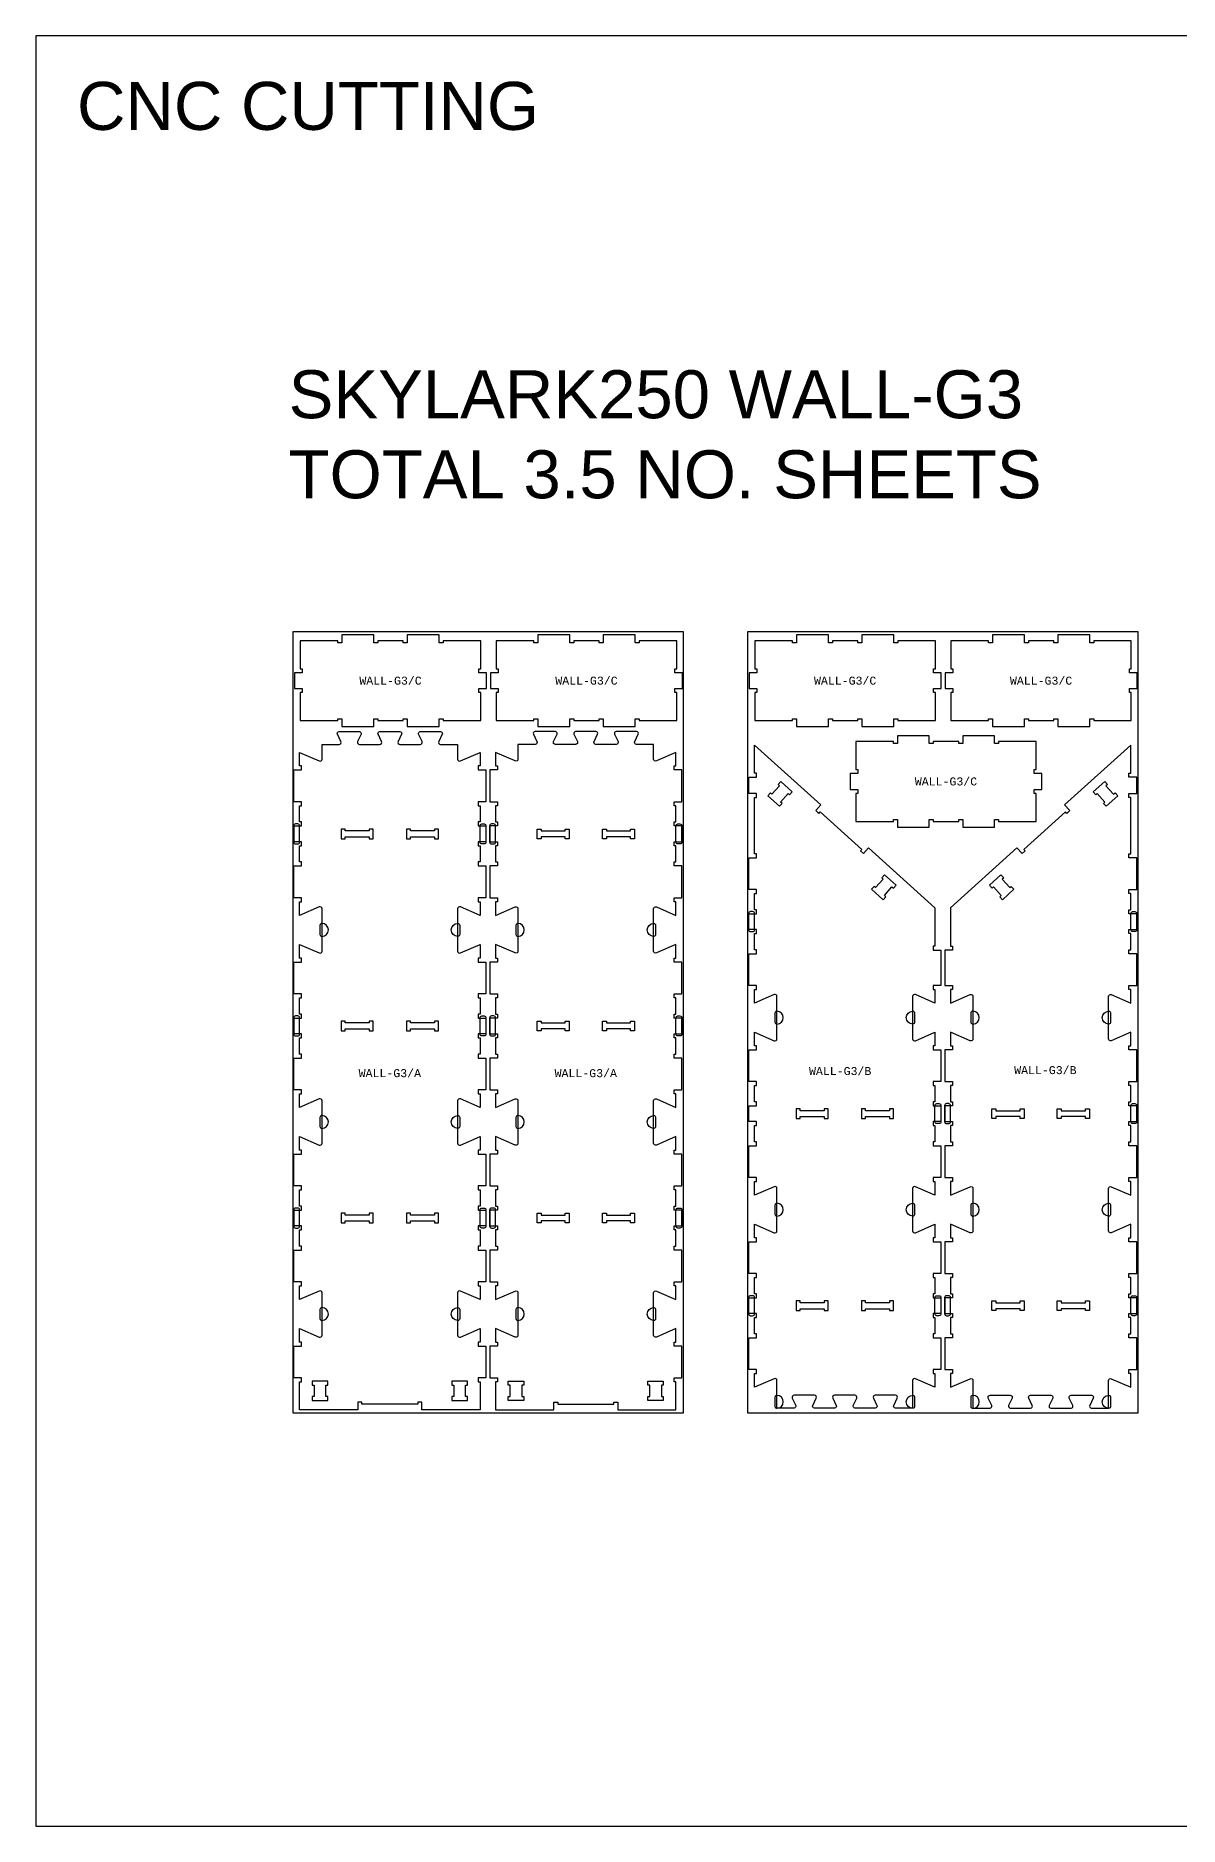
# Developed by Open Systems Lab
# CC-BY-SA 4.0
# Model space of a CAD drawing. Extents: x 0 to 12772, y 0 to 23683.
# Drawn here: x 0 to 3571, y 0 to 5593 of the extents above; entities that cross this region are included whole.
import ezdxf

# ---------------------------------------------------------------- set-up
doc = ezdxf.new("R2010")
doc.units = 0
for name, color, linetype in [('0_SHEET_SPRUCEPLY_2440X122', 1, 'CONTINUOUS'), ('1_ANYTOOL_1MMDEEP_LABELS_S', 2, 'CONTINUOUS'), ('3_ANYTOOL_CUTTHROUGH_INSID', 4, 'CONTINUOUS'), ('4_ANYTOOL_CUTTHROUGH_OUTSI', 5, 'CONTINUOUS'), ('5_ANYTOOL_HALF_MILL_9MM_IN', 3, 'CONTINUOUS'), ('DONOTCUT', 7, 'CONTINUOUS')]:
    doc.layers.add(name, color=color, linetype=linetype)
doc.styles.add('ARIAL_REGULAR', font='')
doc.styles.add('MONOTXT_REGULAR', font='')
doc.styles.get('ARIAL_REGULAR').set_extended_font_data('Arial')
doc.styles.get('MONOTXT_REGULAR').set_extended_font_data('Monotxt')

msp = doc.modelspace()

# ---------------------------------------------------------------- linework, layer by layer
at = {"layer": '0_SHEET_SPRUCEPLY_2440X122'}
for points in [[(803, 1290.9), (2023, 1290.9), (2023, 3730.9), (803, 3730.9)], [(2223, 1290.9), (3443, 1290.9), (3443, 3730.9), (2223, 3730.9)]]:
    msp.add_lwpolyline(points, close=True, dxfattribs=at)
at = {"layer": '3_ANYTOOL_CUTTHROUGH_INSID'}
for points in [[(2350.1, 3225.9), (2354.5, 3221.9), (2362.9, 3231.2), (2326.9, 3263.6), (2318.5, 3254.3), (2323, 3250.3), (2299.2, 3223.9), (2294.7, 3227.9), (2286.4, 3218.7), (2322.4, 3186.2), (2330.8, 3195.5), (2326.3, 3199.5)], [(3315.5, 3225.9), (3311, 3221.9), (3302.7, 3231.2), (3338.7, 3263.6), (3347.1, 3254.3), (3342.6, 3250.3), (3366.4, 3223.9), (3370.8, 3227.9), (3379.2, 3218.7), (3343.2, 3186.2), (3334.8, 3195.5), (3339.3, 3199.5)], [(1041.5, 3084.8), (1054, 3084.8), (1054, 3115.3), (1041.5, 3115.3), (1041.5, 3109.3), (966, 3109.3), (966, 3115.3), (953.5, 3115.3), (953.5, 3084.8), (966, 3084.8), (966, 3090.8), (1041.5, 3090.8)], [(1245.5, 3084.8), (1258, 3084.8), (1258, 3115.3), (1245.5, 3115.3), (1245.5, 3109.3), (1170, 3109.3), (1170, 3115.3), (1157.5, 3115.3), (1157.5, 3084.8), (1170, 3084.8), (1170, 3090.8), (1245.5, 3090.8)], [(1578, 3084.8), (1565.5, 3084.8), (1565.5, 3115.3), (1578, 3115.3), (1578, 3109.3), (1653.5, 3109.3), (1653.5, 3115.3), (1666, 3115.3), (1666, 3084.8), (1653.5, 3084.8), (1653.5, 3090.8), (1578, 3090.8)], [(1782, 3084.8), (1769.5, 3084.8), (1769.5, 3115.3), (1782, 3115.3), (1782, 3109.3), (1857.5, 3109.3), (1857.5, 3115.3), (1870, 3115.3), (1870, 3084.8), (1857.5, 3084.8), (1857.5, 3090.8), (1782, 3090.8)], [(2647, 2958.6), (2623.2, 2932.2), (2618.8, 2936.2), (2610.4, 2926.9), (2646.4, 2894.5), (2654.8, 2903.8), (2650.3, 2907.8), (2674.1, 2934.2), (2678.5, 2930.1), (2686.9, 2939.4), (2650.9, 2971.9), (2642.5, 2962.6)], [(3018.6, 2958.6), (3042.4, 2932.2), (3046.8, 2936.2), (3055.2, 2926.9), (3019.1, 2894.5), (3010.8, 2903.8), (3015.2, 2907.8), (2991.5, 2934.2), (2987, 2930.1), (2978.7, 2939.4), (3014.7, 2971.9), (3023.1, 2962.6)], [(953.5, 2515), (953.5, 2484.8), (966, 2484.8), (966, 2490.8), (1041.5, 2490.8), (1041.5, 2484.8), (1054, 2484.8), (1054, 2515.3), (1041.5, 2515.3), (1041.5, 2509.3), (966, 2509.3), (966, 2515.3), (953.5, 2515.3)], [(1258, 2485), (1258, 2515.3), (1245.5, 2515.3), (1245.5, 2509.3), (1170, 2509.3), (1170, 2515.3), (1157.5, 2515.3), (1157.5, 2484.8), (1170, 2484.8), (1170, 2490.8), (1245.5, 2490.8), (1245.5, 2484.8), (1258, 2484.8)], [(1565.5, 2485), (1565.5, 2515.3), (1578, 2515.3), (1578, 2509.3), (1653.5, 2509.3), (1653.5, 2515.3), (1666, 2515.3), (1666, 2484.8), (1653.5, 2484.8), (1653.5, 2490.8), (1578, 2490.8), (1578, 2484.8), (1565.5, 2484.8)], [(1870, 2515), (1870, 2484.8), (1857.5, 2484.8), (1857.5, 2490.8), (1782, 2490.8), (1782, 2484.8), (1769.5, 2484.8), (1769.5, 2515.3), (1782, 2515.3), (1782, 2509.3), (1857.5, 2509.3), (1857.5, 2515.3), (1870, 2515.3)], [(2475, 2211), (2475, 2241.3), (2462.5, 2241.3), (2462.5, 2235.3), (2387, 2235.3), (2387, 2241.3), (2374.5, 2241.3), (2374.5, 2210.8), (2387, 2210.8), (2387, 2216.8), (2462.5, 2216.8), (2462.5, 2210.8), (2475, 2210.8)], [(2679, 2211), (2679, 2241.3), (2666.5, 2241.3), (2666.5, 2235.3), (2591, 2235.3), (2591, 2241.3), (2578.5, 2241.3), (2578.5, 2210.8), (2591, 2210.8), (2591, 2216.8), (2666.5, 2216.8), (2666.5, 2210.8), (2679, 2210.8)], [(2986.5, 2211), (2986.5, 2241.3), (2999, 2241.3), (2999, 2235.3), (3074.5, 2235.3), (3074.5, 2241.3), (3087, 2241.3), (3087, 2210.8), (3074.5, 2210.8), (3074.5, 2216.8), (2999, 2216.8), (2999, 2210.8), (2986.5, 2210.8)], [(3190.5, 2211), (3190.5, 2241.3), (3203, 2241.3), (3203, 2235.3), (3278.5, 2235.3), (3278.5, 2241.3), (3291, 2241.3), (3291, 2210.8), (3278.5, 2210.8), (3278.5, 2216.8), (3203, 2216.8), (3203, 2210.8), (3190.5, 2210.8)], [(953.5, 1915), (953.5, 1884.8), (966, 1884.8), (966, 1890.8), (1041.5, 1890.8), (1041.5, 1884.8), (1054, 1884.8), (1054, 1915.3), (1041.5, 1915.3), (1041.5, 1909.3), (966, 1909.3), (966, 1915.3), (953.5, 1915.3)], [(1258, 1885), (1258, 1915.3), (1245.5, 1915.3), (1245.5, 1909.3), (1170, 1909.3), (1170, 1915.3), (1157.5, 1915.3), (1157.5, 1884.8), (1170, 1884.8), (1170, 1890.8), (1245.5, 1890.8), (1245.5, 1884.8), (1258, 1884.8)], [(1565.5, 1885), (1565.5, 1915.3), (1578, 1915.3), (1578, 1909.3), (1653.5, 1909.3), (1653.5, 1915.3), (1666, 1915.3), (1666, 1884.8), (1653.5, 1884.8), (1653.5, 1890.8), (1578, 1890.8), (1578, 1884.8), (1565.5, 1884.8)], [(1870, 1915), (1870, 1884.8), (1857.5, 1884.8), (1857.5, 1890.8), (1782, 1890.8), (1782, 1884.8), (1769.5, 1884.8), (1769.5, 1915.3), (1782, 1915.3), (1782, 1909.3), (1857.5, 1909.3), (1857.5, 1915.3), (1870, 1915.3)], [(2475, 1611), (2475, 1641.3), (2462.5, 1641.3), (2462.5, 1635.3), (2387, 1635.3), (2387, 1641.3), (2374.5, 1641.3), (2374.5, 1610.8), (2387, 1610.8), (2387, 1616.8), (2462.5, 1616.8), (2462.5, 1610.8), (2475, 1610.8)], [(2679, 1611), (2679, 1641.3), (2666.5, 1641.3), (2666.5, 1635.3), (2591, 1635.3), (2591, 1641.3), (2578.5, 1641.3), (2578.5, 1610.8), (2591, 1610.8), (2591, 1616.8), (2666.5, 1616.8), (2666.5, 1610.8), (2679, 1610.8)], [(2986.5, 1611), (2986.5, 1641.3), (2999, 1641.3), (2999, 1635.3), (3074.5, 1635.3), (3074.5, 1641.3), (3087, 1641.3), (3087, 1610.8), (3074.5, 1610.8), (3074.5, 1616.8), (2999, 1616.8), (2999, 1610.8), (2986.5, 1610.8)], [(3190.5, 1611), (3190.5, 1641.3), (3203, 1641.3), (3203, 1635.3), (3278.5, 1635.3), (3278.5, 1641.3), (3291, 1641.3), (3291, 1610.8), (3278.5, 1610.8), (3278.5, 1616.8), (3203, 1616.8), (3203, 1610.8), (3190.5, 1610.8)], [(863.5, 1377.8), (869.5, 1377.8), (869.5, 1342.3), (863.5, 1342.3), (863.5, 1329.8), (912, 1329.8), (912, 1342.3), (906, 1342.3), (906, 1377.8), (912, 1377.8), (912, 1390.3), (863.5, 1390.3)], [(1342, 1377.8), (1348, 1377.8), (1348, 1390.3), (1299.5, 1390.3), (1299.5, 1377.8), (1305.5, 1377.8), (1305.5, 1342.3), (1299.5, 1342.3), (1299.5, 1329.8), (1348, 1329.8), (1348, 1342.3), (1342, 1342.3)], [(1481.5, 1377.8), (1475.5, 1377.8), (1475.5, 1390.3), (1524, 1390.3), (1524, 1377.8), (1518, 1377.8), (1518, 1342.3), (1524, 1342.3), (1524, 1329.8), (1475.5, 1329.8), (1475.5, 1342.3), (1481.5, 1342.3)], [(1960, 1377.8), (1954, 1377.8), (1954, 1342.3), (1960, 1342.3), (1960, 1329.8), (1911.5, 1329.8), (1911.5, 1342.3), (1917.5, 1342.3), (1917.5, 1377.8), (1911.5, 1377.8), (1911.5, 1390.3), (1960, 1390.3)]]:
    msp.add_lwpolyline(points, close=True, dxfattribs=at)
at = {"layer": '4_ANYTOOL_CUTTHROUGH_OUTSI'}
for points in [[(1259.7, 3721.5), (1160.2, 3721.5), (1160.2, 3697.5), (1147.7, 3697.5), (1147.7, 3703.5), (1068.2, 3703.5), (1068.2, 3697.5), (1055.7, 3697.5), (1055.7, 3721.5), (956.2, 3721.5), (956.2, 3697.5), (943.7, 3697.5), (943.7, 3703.5), (826.2, 3703.5), (826.2, 3616), (832.2, 3616), (832.2, 3603.5), (808.2, 3603.5), (808.2, 3554), (832.2, 3554), (832.2, 3541.5), (826.2, 3541.5), (826.2, 3454), (943.7, 3454), (943.7, 3460), (956.2, 3460), (956.2, 3436), (1055.7, 3436), (1055.7, 3460), (1068.2, 3460), (1068.2, 3454), (1147.7, 3454), (1147.7, 3460), (1160.2, 3460), (1160.2, 3436), (1259.7, 3436), (1259.7, 3460), (1272.2, 3460), (1272.2, 3454), (1389.7, 3454), (1389.7, 3541.5), (1383.7, 3541.5), (1383.7, 3554), (1407.7, 3554), (1407.7, 3603.5), (1383.7, 3603.5), (1383.7, 3616), (1389.7, 3616), (1389.7, 3703.5), (1272.2, 3703.5), (1272.2, 3697.5), (1259.7, 3697.5)], [(1871.7, 3721.5), (1772.2, 3721.5), (1772.2, 3697.5), (1759.7, 3697.5), (1759.7, 3703.5), (1680.2, 3703.5), (1680.2, 3697.5), (1667.7, 3697.5), (1667.7, 3721.5), (1568.2, 3721.5), (1568.2, 3697.5), (1555.7, 3697.5), (1555.7, 3703.5), (1438.2, 3703.5), (1438.2, 3616), (1444.2, 3616), (1444.2, 3603.5), (1420.2, 3603.5), (1420.2, 3554), (1444.2, 3554), (1444.2, 3541.5), (1438.2, 3541.5), (1438.2, 3454), (1555.7, 3454), (1555.7, 3460), (1568.2, 3460), (1568.2, 3436), (1667.7, 3436), (1667.7, 3460), (1680.2, 3460), (1680.2, 3454), (1759.7, 3454), (1759.7, 3460), (1772.2, 3460), (1772.2, 3436), (1871.7, 3436), (1871.7, 3460), (1884.2, 3460), (1884.2, 3454), (2001.7, 3454), (2001.7, 3541.5), (1995.7, 3541.5), (1995.7, 3554), (2019.7, 3554), (2019.7, 3603.5), (1995.7, 3603.5), (1995.7, 3616), (2001.7, 3616), (2001.7, 3703.5), (1884.2, 3703.5), (1884.2, 3697.5), (1871.7, 3697.5)], [(2679.7, 3721.5), (2580.2, 3721.5), (2580.2, 3697.5), (2567.7, 3697.5), (2567.7, 3703.5), (2488.2, 3703.5), (2488.2, 3697.5), (2475.7, 3697.5), (2475.7, 3721.5), (2376.2, 3721.5), (2376.2, 3697.5), (2363.7, 3697.5), (2363.7, 3703.5), (2246.2, 3703.5), (2246.2, 3616), (2252.2, 3616), (2252.2, 3603.5), (2228.2, 3603.5), (2228.2, 3554), (2252.2, 3554), (2252.2, 3541.5), (2246.2, 3541.5), (2246.2, 3454), (2363.7, 3454), (2363.7, 3460), (2376.2, 3460), (2376.2, 3436), (2475.7, 3436), (2475.7, 3460), (2488.2, 3460), (2488.2, 3454), (2567.7, 3454), (2567.7, 3460), (2580.2, 3460), (2580.2, 3436), (2679.7, 3436), (2679.7, 3460), (2692.2, 3460), (2692.2, 3454), (2809.7, 3454), (2809.7, 3541.5), (2803.7, 3541.5), (2803.7, 3554), (2827.7, 3554), (2827.7, 3603.5), (2803.7, 3603.5), (2803.7, 3616), (2809.7, 3616), (2809.7, 3703.5), (2692.2, 3703.5), (2692.2, 3697.5), (2679.7, 3697.5)], [(3291.7, 3721.5), (3192.2, 3721.5), (3192.2, 3697.5), (3179.7, 3697.5), (3179.7, 3703.5), (3100.2, 3703.5), (3100.2, 3697.5), (3087.7, 3697.5), (3087.7, 3721.5), (2988.2, 3721.5), (2988.2, 3697.5), (2975.7, 3697.5), (2975.7, 3703.5), (2858.2, 3703.5), (2858.2, 3616), (2864.2, 3616), (2864.2, 3603.5), (2840.2, 3603.5), (2840.2, 3554), (2864.2, 3554), (2864.2, 3541.5), (2858.2, 3541.5), (2858.2, 3454), (2975.7, 3454), (2975.7, 3460), (2988.2, 3460), (2988.2, 3436), (3087.7, 3436), (3087.7, 3460), (3100.2, 3460), (3100.2, 3454), (3179.7, 3454), (3179.7, 3460), (3192.2, 3460), (3192.2, 3436), (3291.7, 3436), (3291.7, 3460), (3304.2, 3460), (3304.2, 3454), (3421.7, 3454), (3421.7, 3541.5), (3415.7, 3541.5), (3415.7, 3554), (3439.7, 3554), (3439.7, 3603.5), (3415.7, 3603.5), (3415.7, 3616), (3421.7, 3616), (3421.7, 3703.5), (3304.2, 3703.5), (3304.2, 3697.5), (3291.7, 3697.5)], [(2994.7, 3406.5), (2895.2, 3406.5), (2895.2, 3382.5), (2882.7, 3382.5), (2882.7, 3388.5), (2803.2, 3388.5), (2803.2, 3382.5), (2790.7, 3382.5), (2790.7, 3406.5), (2691.2, 3406.5), (2691.2, 3382.5), (2678.7, 3382.5), (2678.7, 3388.5), (2561.2, 3388.5), (2561.2, 3301), (2567.2, 3301), (2567.2, 3288.5), (2543.2, 3288.5), (2543.2, 3239), (2567.2, 3239), (2567.2, 3226.5), (2561.2, 3226.5), (2561.2, 3139), (2678.7, 3139), (2678.7, 3145), (2691.2, 3145), (2691.2, 3121), (2790.7, 3121), (2790.7, 3145), (2803.2, 3145), (2803.2, 3139), (2882.7, 3139), (2882.7, 3145), (2895.2, 3145), (2895.2, 3121), (2994.7, 3121), (2994.7, 3145), (3007.2, 3145), (3007.2, 3139), (3124.7, 3139), (3124.7, 3226.5), (3118.7, 3226.5), (3118.7, 3239), (3142.7, 3239), (3142.7, 3288.5), (3118.7, 3288.5), (3118.7, 3301), (3124.7, 3301), (3124.7, 3388.5), (3007.2, 3388.5), (3007.2, 3382.5), (2994.7, 3382.5)]]:
    msp.add_lwpolyline(points, close=True, dxfattribs=at)
for points in [[(953.1, 3388.7), (942.2, 3411.5, -0.551268), (947.4, 3419.8), (1010.8, 3419.8, -0.551268), (1016, 3411.5), (1005.1, 3388.7, 0.551268), (1010.7, 3379.8), (1074.1, 3379.8, 0.551268), (1079.8, 3388.7), (1068.9, 3411.5, -0.551268), (1074.1, 3419.8), (1137.5, 3419.8, -0.551268), (1142.7, 3411.5), (1131.8, 3388.7, 0.551268), (1137.4, 3379.8), (1200.8, 3379.8, 0.551268), (1206.5, 3388.7), (1195.6, 3411.5, -0.551268), (1200.8, 3419.8), (1264.2, 3419.8, -0.551268), (1269.4, 3411.5), (1258.5, 3388.7, 0.551268), (1264.1, 3379.8), (1317.5, 3379.8), (1317.5, 3333.8), (1317.5, 3333.8, 0.539734), (1326.3, 3328.1), (1387.5, 3354.6), (1387.5, 3312.3), (1381.5, 3312.3), (1381.5, 3299.8), (1405.5, 3299.8), (1405.5, 3200.3), (1381.5, 3200.3), (1381.5, 3187.8), (1387.5, 3187.8), (1387.5, 3137.3), (1381.5, 3137.3), (1381.5, 3124.8), (1405.5, 3124.8), (1405.5, 3075.3), (1381.5, 3075.3), (1381.5, 3062.8), (1387.5, 3062.8), (1387.5, 3012.3), (1381.5, 3012.3), (1381.5, 2999.8), (1405.5, 2999.8), (1405.5, 2900.3), (1381.5, 2900.3), (1381.5, 2887.8), (1387.5, 2887.8), (1387.5, 2845.4), (1326.3, 2871.9), (1326.3, 2871.9, 0.539734), (1317.5, 2866.2), (1317.5, 2733.8, 0.539734), (1326.3, 2728.1), (1387.5, 2754.6), (1387.5, 2712.3), (1381.5, 2712.3), (1381.5, 2699.8), (1405.5, 2699.8), (1405.5, 2600.3), (1381.5, 2600.3), (1381.5, 2587.8), (1387.5, 2587.8), (1387.5, 2537.3), (1381.5, 2537.3), (1381.5, 2524.8), (1405.5, 2524.8), (1405.5, 2475.3), (1381.5, 2475.3), (1381.5, 2462.8), (1387.5, 2462.8), (1387.5, 2412.3), (1381.5, 2412.3), (1381.5, 2399.8), (1405.5, 2399.8), (1405.5, 2300.3), (1381.5, 2300.3), (1381.5, 2287.8), (1387.5, 2287.8), (1387.5, 2245.4), (1326.3, 2271.9), (1326.3, 2271.9, 0.539734), (1317.5, 2266.2), (1317.5, 2133.8, 0.539734), (1326.3, 2128.1), (1387.5, 2154.6), (1387.5, 2112.3), (1381.5, 2112.3), (1381.5, 2099.8), (1405.5, 2099.8), (1405.5, 2000.3), (1381.5, 2000.3), (1381.5, 1987.8), (1387.5, 1987.8), (1387.5, 1937.3), (1381.5, 1937.3), (1381.5, 1924.8), (1405.5, 1924.8), (1405.5, 1875.3), (1381.5, 1875.3), (1381.5, 1862.8), (1387.5, 1862.8), (1387.5, 1812.3), (1381.5, 1812.3), (1381.5, 1799.8), (1405.5, 1799.8), (1405.5, 1700.3), (1381.5, 1700.3), (1381.5, 1687.8), (1387.5, 1687.8), (1387.5, 1645.4), (1326.3, 1671.9), (1326.3, 1671.9, 0.539734), (1317.5, 1666.2), (1317.5, 1533.8, 0.539734), (1326.3, 1528.1), (1387.5, 1554.6), (1387.5, 1512.3), (1381.5, 1512.3), (1381.5, 1499.8), (1405.5, 1499.8), (1405.5, 1400.3), (1381.5, 1400.3), (1381.5, 1387.8), (1387.5, 1387.8), (1387.5, 1300.3), (1206, 1300.3), (1206, 1324.3), (1193.5, 1324.3), (1193.5, 1318.3), (1018, 1318.3), (1018, 1324.3), (1005.5, 1324.3), (1005.5, 1300.3), (824, 1300.3), (824, 1387.8), (830, 1387.8), (830, 1400.3), (806, 1400.3), (806, 1499.8), (830, 1499.8), (830, 1512.3), (824, 1512.3), (824, 1554.6), (885.3, 1528.1), (885.3, 1528.1, 0.539734), (894, 1533.8), (894, 1666.2, 0.539734), (885.3, 1671.9), (824, 1645.4), (824, 1687.8), (830, 1687.8), (830, 1700.3), (806, 1700.3), (806, 1799.8), (830, 1799.8), (830, 1812.3), (824, 1812.3), (824, 1862.8), (830, 1862.8), (830, 1875.3), (806, 1875.3), (806, 1924.8), (830, 1924.8), (830, 1937.3), (824, 1937.3), (824, 1987.8), (830, 1987.8), (830, 2000.3), (806, 2000.3), (806, 2099.8), (830, 2099.8), (830, 2112.3), (824, 2112.3), (824, 2154.6), (885.3, 2128.1), (885.3, 2128.1, 0.539734), (894, 2133.8), (894, 2266.2, 0.539734), (885.3, 2271.9), (824, 2245.4), (824, 2287.8), (830, 2287.8), (830, 2300.3), (806, 2300.3), (806, 2399.8), (830, 2399.8), (830, 2412.3), (824, 2412.3), (824, 2462.8), (830, 2462.8), (830, 2475.3), (806, 2475.3), (806, 2524.8), (830, 2524.8), (830, 2537.3), (824, 2537.3), (824, 2587.8), (830, 2587.8), (830, 2600.3), (806, 2600.3), (806, 2699.8), (830, 2699.8), (830, 2712.3), (824, 2712.3), (824, 2754.6), (885.3, 2728.1), (885.3, 2728.1, 0.539734), (894, 2733.8), (894, 2866.2, 0.539734), (885.3, 2871.9), (824, 2845.4), (824, 2887.8), (830, 2887.8), (830, 2900.3), (806, 2900.3), (806, 2999.8), (830, 2999.8), (830, 3012.3), (824, 3012.3), (824, 3062.8), (830, 3062.8), (830, 3075.3), (806, 3075.3), (806, 3124.8), (830, 3124.8), (830, 3137.3), (824, 3137.3), (824, 3187.8), (830, 3187.8), (830, 3200.3), (806, 3200.3), (806, 3299.8), (830, 3299.8), (830, 3312.3), (824, 3312.3), (824, 3354.6), (885.3, 3328.1), (885.3, 3328.1, 0.539734), (894, 3333.8), (894, 3379.8), (947.4, 3379.8), (947.4, 3379.8, 0.551268)], [(1870.5, 3388.7), (1881.4, 3411.5, 0.551268), (1876.2, 3419.8), (1812.8, 3419.8, 0.551268), (1807.6, 3411.5), (1818.5, 3388.7, -0.551268), (1812.8, 3379.8), (1749.4, 3379.8, -0.551268), (1743.8, 3388.7), (1754.7, 3411.5, 0.551268), (1749.5, 3419.8), (1686.1, 3419.8, 0.551268), (1680.9, 3411.5), (1691.8, 3388.7, -0.551268), (1686.1, 3379.8), (1622.7, 3379.8, -0.551268), (1617.1, 3388.7), (1628, 3411.5, 0.551268), (1622.8, 3419.8), (1559.4, 3419.8, 0.551268), (1554.2, 3411.5), (1565.1, 3388.7, -0.551268), (1559.4, 3379.8), (1506, 3379.8), (1506, 3333.8), (1506, 3333.8, -0.539734), (1497.3, 3328.1), (1436, 3354.6), (1436, 3312.3), (1442, 3312.3), (1442, 3299.8), (1418, 3299.8), (1418, 3200.3), (1442, 3200.3), (1442, 3187.8), (1436, 3187.8), (1436, 3137.3), (1442, 3137.3), (1442, 3124.8), (1418, 3124.8), (1418, 3075.3), (1442, 3075.3), (1442, 3062.8), (1436, 3062.8), (1436, 3012.3), (1442, 3012.3), (1442, 2999.8), (1418, 2999.8), (1418, 2900.3), (1442, 2900.3), (1442, 2887.8), (1436, 2887.8), (1436, 2845.4), (1497.3, 2871.9), (1497.3, 2871.9, -0.539734), (1506, 2866.2), (1506, 2733.8, -0.539734), (1497.3, 2728.1), (1436, 2754.6), (1436, 2712.3), (1442, 2712.3), (1442, 2699.8), (1418, 2699.8), (1418, 2600.3), (1442, 2600.3), (1442, 2587.8), (1436, 2587.8), (1436, 2537.3), (1442, 2537.3), (1442, 2524.8), (1418, 2524.8), (1418, 2475.3), (1442, 2475.3), (1442, 2462.8), (1436, 2462.8), (1436, 2412.3), (1442, 2412.3), (1442, 2399.8), (1418, 2399.8), (1418, 2300.3), (1442, 2300.3), (1442, 2287.8), (1436, 2287.8), (1436, 2245.4), (1497.3, 2271.9), (1497.3, 2271.9, -0.539734), (1506, 2266.2), (1506, 2133.8, -0.539734), (1497.3, 2128.1), (1436, 2154.6), (1436, 2112.3), (1442, 2112.3), (1442, 2099.8), (1418, 2099.8), (1418, 2000.3), (1442, 2000.3), (1442, 1987.8), (1436, 1987.8), (1436, 1937.3), (1442, 1937.3), (1442, 1924.8), (1418, 1924.8), (1418, 1875.3), (1442, 1875.3), (1442, 1862.8), (1436, 1862.8), (1436, 1812.3), (1442, 1812.3), (1442, 1799.8), (1418, 1799.8), (1418, 1700.3), (1442, 1700.3), (1442, 1687.8), (1436, 1687.8), (1436, 1645.4), (1497.3, 1671.9), (1497.3, 1671.9, -0.539734), (1506, 1666.2), (1506, 1533.8, -0.539734), (1497.3, 1528.1), (1436, 1554.6), (1436, 1512.3), (1442, 1512.3), (1442, 1499.8), (1418, 1499.8), (1418, 1400.3), (1442, 1400.3), (1442, 1387.8), (1436, 1387.8), (1436, 1300.3), (1617.5, 1300.3), (1617.5, 1324.3), (1630, 1324.3), (1630, 1318.3), (1805.5, 1318.3), (1805.5, 1324.3), (1818, 1324.3), (1818, 1300.3), (1999.5, 1300.3), (1999.5, 1387.8), (1993.5, 1387.8), (1993.5, 1400.3), (2017.5, 1400.3), (2017.5, 1499.8), (1993.5, 1499.8), (1993.5, 1512.3), (1999.5, 1512.3), (1999.5, 1554.6), (1938.3, 1528.1), (1938.3, 1528.1, -0.539734), (1929.5, 1533.8), (1929.5, 1666.2, -0.539734), (1938.3, 1671.9), (1999.5, 1645.4), (1999.5, 1687.8), (1993.5, 1687.8), (1993.5, 1700.3), (2017.5, 1700.3), (2017.5, 1799.8), (1993.5, 1799.8), (1993.5, 1812.3), (1999.5, 1812.3), (1999.5, 1862.8), (1993.5, 1862.8), (1993.5, 1875.3), (2017.5, 1875.3), (2017.5, 1924.8), (1993.5, 1924.8), (1993.5, 1937.3), (1999.5, 1937.3), (1999.5, 1987.8), (1993.5, 1987.8), (1993.5, 2000.3), (2017.5, 2000.3), (2017.5, 2099.8), (1993.5, 2099.8), (1993.5, 2112.3), (1999.5, 2112.3), (1999.5, 2154.6), (1938.3, 2128.1), (1938.3, 2128.1, -0.539734), (1929.5, 2133.8), (1929.5, 2266.2, -0.539734), (1938.3, 2271.9), (1999.5, 2245.4), (1999.5, 2287.8), (1993.5, 2287.8), (1993.5, 2300.3), (2017.5, 2300.3), (2017.5, 2399.8), (1993.5, 2399.8), (1993.5, 2412.3), (1999.5, 2412.3), (1999.5, 2462.8), (1993.5, 2462.8), (1993.5, 2475.3), (2017.5, 2475.3), (2017.5, 2524.8), (1993.5, 2524.8), (1993.5, 2537.3), (1999.5, 2537.3), (1999.5, 2587.8), (1993.5, 2587.8), (1993.5, 2600.3), (2017.5, 2600.3), (2017.5, 2699.8), (1993.5, 2699.8), (1993.5, 2712.3), (1999.5, 2712.3), (1999.5, 2754.6), (1938.3, 2728.1), (1938.3, 2728.1, -0.539734), (1929.5, 2733.8), (1929.5, 2866.2, -0.539734), (1938.3, 2871.9), (1999.5, 2845.4), (1999.5, 2887.8), (1993.5, 2887.8), (1993.5, 2900.3), (2017.5, 2900.3), (2017.5, 2999.8), (1993.5, 2999.8), (1993.5, 3012.3), (1999.5, 3012.3), (1999.5, 3062.8), (1993.5, 3062.8), (1993.5, 3075.3), (2017.5, 3075.3), (2017.5, 3124.8), (1993.5, 3124.8), (1993.5, 3137.3), (1999.5, 3137.3), (1999.5, 3187.8), (1993.5, 3187.8), (1993.5, 3200.3), (2017.5, 3200.3), (2017.5, 3299.8), (1993.5, 3299.8), (1993.5, 3312.3), (1999.5, 3312.3), (1999.5, 3354.6), (1938.3, 3328.1), (1938.3, 3328.1, -0.539734), (1929.5, 3333.8), (1929.5, 3379.8), (1876.1, 3379.8), (1876.1, 3379.8, -0.551268)], [(2826.5, 1426.3), (2802.5, 1426.3), (2802.5, 1413.8), (2808.5, 1413.8), (2808.5, 1371.4), (2747.3, 1397.9), (2747.3, 1397.9, 0.539734), (2738.5, 1392.2), (2738.5, 1306.3), (2685.1, 1306.3), (2685.1, 1306.3, -0.551268), (2679.9, 1314.5), (2690.8, 1337.3, 0.551268), (2685.2, 1346.3), (2621.8, 1346.3, 0.551268), (2616.1, 1337.3), (2627, 1314.5, -0.551268), (2621.8, 1306.3), (2558.4, 1306.3, -0.551268), (2553.2, 1314.5), (2564.1, 1337.3, 0.551268), (2558.5, 1346.3), (2495.1, 1346.3, 0.551268), (2489.4, 1337.3), (2500.3, 1314.5, -0.551268), (2495.1, 1306.3), (2431.7, 1306.3, -0.551268), (2426.5, 1314.5), (2437.4, 1337.3, 0.551268), (2431.8, 1346.3), (2368.4, 1346.3, 0.551268), (2362.7, 1337.3), (2373.6, 1314.5, -0.551268), (2368.4, 1306.3), (2315, 1306.3), (2315, 1392.2), (2315, 1392.2, 0.539734), (2306.3, 1397.9), (2245, 1371.4), (2245, 1413.8), (2251, 1413.8), (2251, 1426.3), (2227, 1426.3), (2227, 1525.8), (2251, 1525.8), (2251, 1538.3), (2245, 1538.3), (2245, 1588.8), (2251, 1588.8), (2251, 1601.3), (2227, 1601.3), (2227, 1650.8), (2251, 1650.8), (2251, 1663.3), (2245, 1663.3), (2245, 1713.8), (2251, 1713.8), (2251, 1726.3), (2227, 1726.3), (2227, 1825.8), (2251, 1825.8), (2251, 1838.3), (2245, 1838.3), (2245, 1880.6), (2306.3, 1854.1), (2306.3, 1854.1, 0.539734), (2315, 1859.8), (2315, 1992.2, 0.539734), (2306.3, 1997.9), (2245, 1971.4), (2245, 2013.8), (2251, 2013.8), (2251, 2026.3), (2227, 2026.3), (2227, 2125.8), (2251, 2125.8), (2251, 2138.3), (2245, 2138.3), (2245, 2188.8), (2251, 2188.8), (2251, 2201.3), (2227, 2201.3), (2227, 2250.8), (2251, 2250.8), (2251, 2263.3), (2245, 2263.3), (2245, 2313.8), (2251, 2313.8), (2251, 2326.3), (2227, 2326.3), (2227, 2425.8), (2251, 2425.8), (2251, 2438.3), (2245, 2438.3), (2245, 2480.6), (2306.3, 2454.1), (2306.3, 2454.1, 0.539734), (2315, 2459.8), (2315, 2592.2, 0.539734), (2306.3, 2597.9), (2245, 2571.4), (2245, 2613.8), (2251, 2613.8), (2251, 2626.3), (2227, 2626.3), (2227, 2725.8), (2251, 2725.8), (2251, 2738.3), (2245, 2738.3), (2245, 2788.8), (2251, 2788.8), (2251, 2801.3), (2227, 2801.3), (2227, 2850.8), (2251, 2850.8), (2251, 2863.3), (2245, 2863.3), (2245, 2913.8), (2251, 2913.8), (2251, 2926.3), (2227, 2926.3), (2227, 3025.8), (2251, 3025.8), (2251, 3038.3), (2245, 3038.3), (2245, 3213.8), (2251, 3213.8), (2251, 3226.3), (2227, 3226.3), (2227, 3277.3), (2251, 3277.3), (2251, 3289.8), (2245, 3289.8), (2245, 3377), (2452.1, 3190.5), (2436.1, 3172.7), (2445.4, 3164.3), (2449.4, 3168.8), (2579.8, 3051.4), (2575.8, 3046.9), (2585.1, 3038.5), (2601.1, 3056.4), (2808.5, 2869.6), (2808.5, 2749.6), (2802.5, 2749.6), (2802.5, 2737.1), (2826.5, 2737.1), (2826.5, 2626.3), (2802.5, 2626.3), (2802.5, 2613.8), (2808.5, 2613.8), (2808.5, 2571.4), (2747.3, 2597.9), (2747.3, 2597.9, 0.539734), (2738.5, 2592.2), (2738.5, 2459.8, 0.539734), (2747.3, 2454.1), (2808.5, 2480.6), (2808.5, 2438.3), (2802.5, 2438.3), (2802.5, 2425.8), (2826.5, 2425.8), (2826.5, 2326.3), (2802.5, 2326.3), (2802.5, 2313.8), (2808.5, 2313.8), (2808.5, 2263.3), (2802.5, 2263.3), (2802.5, 2250.8), (2826.5, 2250.8), (2826.5, 2201.3), (2802.5, 2201.3), (2802.5, 2188.8), (2808.5, 2188.8), (2808.5, 2138.3), (2802.5, 2138.3), (2802.5, 2125.8), (2826.5, 2125.8), (2826.5, 2026.3), (2802.5, 2026.3), (2802.5, 2013.8), (2808.5, 2013.8), (2808.5, 1971.4), (2747.3, 1997.9), (2747.3, 1997.9, 0.539734), (2738.5, 1992.2), (2738.5, 1859.8, 0.539734), (2747.3, 1854.1), (2808.5, 1880.6), (2808.5, 1838.3), (2802.5, 1838.3), (2802.5, 1825.8), (2826.5, 1825.8), (2826.5, 1726.3), (2802.5, 1726.3), (2802.5, 1713.8), (2808.5, 1713.8), (2808.5, 1663.3), (2802.5, 1663.3), (2802.5, 1650.8), (2826.5, 1650.8), (2826.5, 1601.3), (2802.5, 1601.3), (2802.5, 1588.8), (2808.5, 1588.8), (2808.5, 1538.3), (2802.5, 1538.3), (2802.5, 1525.8), (2826.5, 1525.8), (2826.5, 1426.3)], [(2839, 1426.3), (2863, 1426.3), (2863, 1413.8), (2857, 1413.8), (2857, 1371.4), (2918.3, 1397.9), (2918.3, 1397.9, -0.539734), (2927, 1392.2), (2927, 1306.3), (2980.4, 1306.3), (2980.4, 1306.3, 0.551268), (2985.6, 1314.5), (2974.7, 1337.3, -0.551268), (2980.4, 1346.3), (3043.8, 1346.3, -0.551268), (3049.4, 1337.3), (3038.6, 1314.5, 0.551268), (3043.7, 1306.3), (3107.1, 1306.3, 0.551268), (3112.3, 1314.5), (3101.4, 1337.3, -0.551268), (3107.1, 1346.3), (3170.5, 1346.3, -0.551268), (3176.1, 1337.3), (3165.2, 1314.5, 0.551268), (3170.4, 1306.3), (3233.8, 1306.3, 0.551268), (3239, 1314.5), (3228.1, 1337.3, -0.551268), (3233.8, 1346.3), (3297.2, 1346.3, -0.551268), (3302.8, 1337.3), (3291.9, 1314.5, 0.551268), (3297.1, 1306.3), (3350.5, 1306.3), (3350.5, 1392.2), (3350.5, 1392.2, -0.539734), (3359.3, 1397.9), (3420.5, 1371.4), (3420.5, 1413.8), (3414.5, 1413.8), (3414.5, 1426.3), (3438.5, 1426.3), (3438.5, 1525.8), (3414.5, 1525.8), (3414.5, 1538.3), (3420.5, 1538.3), (3420.5, 1588.8), (3414.5, 1588.8), (3414.5, 1601.3), (3438.5, 1601.3), (3438.5, 1650.8), (3414.5, 1650.8), (3414.5, 1663.3), (3420.5, 1663.3), (3420.5, 1713.8), (3414.5, 1713.8), (3414.5, 1726.3), (3438.5, 1726.3), (3438.5, 1825.8), (3414.5, 1825.8), (3414.5, 1838.3), (3420.5, 1838.3), (3420.5, 1880.6), (3359.3, 1854.1), (3359.3, 1854.1, -0.539734), (3350.5, 1859.8), (3350.5, 1992.2, -0.539734), (3359.3, 1997.9), (3420.5, 1971.4), (3420.5, 2013.8), (3414.5, 2013.8), (3414.5, 2026.3), (3438.5, 2026.3), (3438.5, 2125.8), (3414.5, 2125.8), (3414.5, 2138.3), (3420.5, 2138.3), (3420.5, 2188.8), (3414.5, 2188.8), (3414.5, 2201.3), (3438.5, 2201.3), (3438.5, 2250.8), (3414.5, 2250.8), (3414.5, 2263.3), (3420.5, 2263.3), (3420.5, 2313.8), (3414.5, 2313.8), (3414.5, 2326.3), (3438.5, 2326.3), (3438.5, 2425.8), (3414.5, 2425.8), (3414.5, 2438.3), (3420.5, 2438.3), (3420.5, 2480.6), (3359.3, 2454.1), (3359.3, 2454.1, -0.539734), (3350.5, 2459.8), (3350.5, 2592.2, -0.539734), (3359.3, 2597.9), (3420.5, 2571.4), (3420.5, 2613.8), (3414.5, 2613.8), (3414.5, 2626.3), (3438.5, 2626.3), (3438.5, 2725.8), (3414.5, 2725.8), (3414.5, 2738.3), (3420.5, 2738.3), (3420.5, 2788.8), (3414.5, 2788.8), (3414.5, 2801.3), (3438.5, 2801.3), (3438.5, 2850.8), (3414.5, 2850.8), (3414.5, 2863.3), (3420.5, 2863.3), (3420.5, 2913.8), (3414.5, 2913.8), (3414.5, 2926.3), (3438.5, 2926.3), (3438.5, 3025.8), (3414.5, 3025.8), (3414.5, 3038.3), (3420.5, 3038.3), (3420.5, 3213.8), (3414.5, 3213.8), (3414.5, 3226.3), (3438.5, 3226.3), (3438.5, 3277.3), (3414.5, 3277.3), (3414.5, 3289.8), (3420.5, 3289.8), (3420.5, 3377), (3213.5, 3190.5), (3229.5, 3172.7), (3220.2, 3164.3), (3216.2, 3168.8), (3085.8, 3051.4), (3089.8, 3046.9), (3080.5, 3038.5), (3064.5, 3056.4), (2857, 2869.6), (2857, 2749.6), (2863, 2749.6), (2863, 2737.1), (2839, 2737.1), (2839, 2626.3), (2863, 2626.3), (2863, 2613.8), (2857, 2613.8), (2857, 2571.4), (2918.3, 2597.9), (2918.3, 2597.9, -0.539734), (2927, 2592.2), (2927, 2459.8, -0.539734), (2918.3, 2454.1), (2857, 2480.6), (2857, 2438.3), (2863, 2438.3), (2863, 2425.8), (2839, 2425.8), (2839, 2326.3), (2863, 2326.3), (2863, 2313.8), (2857, 2313.8), (2857, 2263.3), (2863, 2263.3), (2863, 2250.8), (2839, 2250.8), (2839, 2201.3), (2863, 2201.3), (2863, 2188.8), (2857, 2188.8), (2857, 2138.3), (2863, 2138.3), (2863, 2125.8), (2839, 2125.8), (2839, 2026.3), (2863, 2026.3), (2863, 2013.8), (2857, 2013.8), (2857, 1971.4), (2918.3, 1997.9), (2918.3, 1997.9, -0.539734), (2927, 1992.2), (2927, 1859.8, -0.539734), (2918.3, 1854.1), (2857, 1880.6), (2857, 1838.3), (2863, 1838.3), (2863, 1825.8), (2839, 1825.8), (2839, 1726.3), (2863, 1726.3), (2863, 1713.8), (2857, 1713.8), (2857, 1663.3), (2863, 1663.3), (2863, 1650.8), (2839, 1650.8), (2839, 1601.3), (2863, 1601.3), (2863, 1588.8), (2857, 1588.8), (2857, 1538.3), (2863, 1538.3), (2863, 1525.8), (2839, 1525.8), (2839, 1426.3)]]:
    msp.add_lwpolyline(points, format="xyb", close=True, dxfattribs=at)
at = {"layer": '5_ANYTOOL_HALF_MILL_9MM_IN'}
for points in [[(805.5, 3074.8, 0.414214), (811.5, 3068.8), (818, 3068.8, 0.414214), (824, 3074.8), (824, 3125.3, 0.414214), (818, 3131.3), (811.5, 3131.3, 0.414214), (805.5, 3125.3)], [(1406, 3074.8, -0.414214), (1400, 3068.8), (1393.5, 3068.8, -0.414214), (1387.5, 3074.8), (1387.5, 3125.3, -0.414214), (1393.5, 3131.3), (1400, 3131.3, -0.414214), (1406, 3125.3)], [(1417.5, 3074.8, 0.414214), (1423.5, 3068.8), (1430, 3068.8, 0.414214), (1436, 3074.8), (1436, 3125.3, 0.414214), (1430, 3131.3), (1423.5, 3131.3, 0.414214), (1417.5, 3125.3)], [(2018, 3074.8, -0.414214), (2012, 3068.8), (2005.5, 3068.8, -0.414214), (1999.5, 3074.8), (1999.5, 3125.3, -0.414214), (2005.5, 3131.3), (2012, 3131.3, -0.414214), (2018, 3125.3)], [(2226.5, 2800.8, 0.414214), (2232.5, 2794.8), (2239, 2794.8, 0.414214), (2245, 2800.8), (2245, 2851.3, 0.414214), (2239, 2857.3), (2232.5, 2857.3, 0.414214), (2226.5, 2851.3)], [(3439, 2800.8, -0.414214), (3433, 2794.8), (3426.5, 2794.8, -0.414214), (3420.5, 2800.8), (3420.5, 2851.3, -0.414214), (3426.5, 2857.3), (3433, 2857.3, -0.414214), (3439, 2851.3)], [(893.5, 2779.8), (893.8, 2779.8, 0.987577), (893.8, 2820.3), (893.5, 2820.3, 0.414362), (887.5, 2814.3), (887.5, 2785.8, 0.414362)], [(1318, 2779.8), (1317.8, 2779.8, -0.987577), (1317.8, 2820.3), (1318, 2820.3, -0.414362), (1324, 2814.3), (1324, 2785.8, -0.414362)], [(1505.5, 2779.8), (1505.8, 2779.8, 0.987577), (1505.8, 2820.3), (1505.5, 2820.3, 0.414362), (1499.5, 2814.3), (1499.5, 2785.8, 0.414362)], [(1930, 2779.8), (1929.8, 2779.8, -0.987577), (1929.8, 2820.3), (1930, 2820.3, -0.414362), (1936, 2814.3), (1936, 2785.8, -0.414362)], [(805.5, 2474.8, 0.414214), (811.5, 2468.8), (818, 2468.8, 0.414214), (824, 2474.8), (824, 2525.3, 0.414214), (818, 2531.3), (811.5, 2531.3, 0.414214), (805.5, 2525.3)], [(1406, 2474.8, -0.414214), (1400, 2468.8), (1393.5, 2468.8, -0.414214), (1387.5, 2474.8), (1387.5, 2525.3, -0.414214), (1393.5, 2531.3), (1400, 2531.3, -0.414214), (1406, 2525.3)], [(1417.5, 2474.8, 0.414214), (1423.5, 2468.8), (1430, 2468.8, 0.414214), (1436, 2474.8), (1436, 2525.3, 0.414214), (1430, 2531.3), (1423.5, 2531.3, 0.414214), (1417.5, 2525.3)], [(2018, 2474.8, -0.414214), (2012, 2468.8), (2005.5, 2468.8, -0.414214), (1999.5, 2474.8), (1999.5, 2525.3, -0.414214), (2005.5, 2531.3), (2012, 2531.3, -0.414214), (2018, 2525.3)], [(2314.5, 2505.8), (2314.8, 2505.8, 0.987577), (2314.8, 2546.3), (2314.5, 2546.3, 0.414362), (2308.5, 2540.3), (2308.5, 2511.8, 0.414362)], [(2739, 2505.8), (2738.8, 2505.8, -0.987577), (2738.8, 2546.3), (2739, 2546.3, -0.414362), (2745, 2540.3), (2745, 2511.8, -0.414362)], [(2926.5, 2505.8), (2926.8, 2505.8, 0.987577), (2926.8, 2546.3), (2926.5, 2546.3, 0.414362), (2920.5, 2540.3), (2920.5, 2511.8, 0.414362)], [(3351, 2505.8), (3350.8, 2505.8, -0.987577), (3350.8, 2546.3), (3351, 2546.3, -0.414362), (3357, 2540.3), (3357, 2511.8, -0.414362)], [(2827, 2200.8, -0.414214), (2821, 2194.8), (2814.5, 2194.8, -0.414214), (2808.5, 2200.8), (2808.5, 2251.3, -0.414214), (2814.5, 2257.3), (2821, 2257.3, -0.414214), (2827, 2251.3)], [(2838.5, 2200.8, 0.414214), (2844.5, 2194.8), (2851, 2194.8, 0.414214), (2857, 2200.8), (2857, 2251.3, 0.414214), (2851, 2257.3), (2844.5, 2257.3, 0.414214), (2838.5, 2251.3)], [(3439, 2200.8, -0.414214), (3433, 2194.8), (3426.5, 2194.8, -0.414214), (3420.5, 2200.8), (3420.5, 2251.3, -0.414214), (3426.5, 2257.3), (3433, 2257.3, -0.414214), (3439, 2251.3)], [(893.5, 2179.8), (893.8, 2179.8, 0.987577), (893.8, 2220.3), (893.5, 2220.3, 0.414362), (887.5, 2214.3), (887.5, 2185.8, 0.414362)], [(1318, 2179.8), (1317.8, 2179.8, -0.987577), (1317.8, 2220.3), (1318, 2220.3, -0.414362), (1324, 2214.3), (1324, 2185.8, -0.414362)], [(1505.5, 2179.8), (1505.8, 2179.8, 0.987577), (1505.8, 2220.3), (1505.5, 2220.3, 0.414362), (1499.5, 2214.3), (1499.5, 2185.8, 0.414362)], [(1930, 2179.8), (1929.8, 2179.8, -0.987577), (1929.8, 2220.3), (1930, 2220.3, -0.414362), (1936, 2214.3), (1936, 2185.8, -0.414362)], [(805.5, 1874.8, 0.414214), (811.5, 1868.8), (818, 1868.8, 0.414214), (824, 1874.8), (824, 1925.3, 0.414214), (818, 1931.3), (811.5, 1931.3, 0.414214), (805.5, 1925.3)], [(1406, 1874.8, -0.414214), (1400, 1868.8), (1393.5, 1868.8, -0.414214), (1387.5, 1874.8), (1387.5, 1925.3, -0.414214), (1393.5, 1931.3), (1400, 1931.3, -0.414214), (1406, 1925.3)], [(1417.5, 1874.8, 0.414214), (1423.5, 1868.8), (1430, 1868.8, 0.414214), (1436, 1874.8), (1436, 1925.3, 0.414214), (1430, 1931.3), (1423.5, 1931.3, 0.414214), (1417.5, 1925.3)], [(2018, 1874.8, -0.414214), (2012, 1868.8), (2005.5, 1868.8, -0.414214), (1999.5, 1874.8), (1999.5, 1925.3, -0.414214), (2005.5, 1931.3), (2012, 1931.3, -0.414214), (2018, 1925.3)], [(2314.5, 1905.8), (2314.8, 1905.8, 0.987577), (2314.8, 1946.3), (2314.5, 1946.3, 0.414362), (2308.5, 1940.3), (2308.5, 1911.8, 0.414362)], [(2739, 1905.8), (2738.8, 1905.8, -0.987577), (2738.8, 1946.3), (2739, 1946.3, -0.414362), (2745, 1940.3), (2745, 1911.8, -0.414362)], [(2926.5, 1905.8), (2926.8, 1905.8, 0.987577), (2926.8, 1946.3), (2926.5, 1946.3, 0.414362), (2920.5, 1940.3), (2920.5, 1911.8, 0.414362)], [(3351, 1905.8), (3350.8, 1905.8, -0.987577), (3350.8, 1946.3), (3351, 1946.3, -0.414362), (3357, 1940.3), (3357, 1911.8, -0.414362)], [(2226.5, 1600.8, 0.414214), (2232.5, 1594.8), (2239, 1594.8, 0.414214), (2245, 1600.8), (2245, 1651.3, 0.414214), (2239, 1657.3), (2232.5, 1657.3, 0.414214), (2226.5, 1651.3)], [(2827, 1600.8, -0.414214), (2821, 1594.8), (2814.5, 1594.8, -0.414214), (2808.5, 1600.8), (2808.5, 1651.3, -0.414214), (2814.5, 1657.3), (2821, 1657.3, -0.414214), (2827, 1651.3)], [(2838.5, 1600.8, 0.414214), (2844.5, 1594.8), (2851, 1594.8, 0.414214), (2857, 1600.8), (2857, 1651.3, 0.414214), (2851, 1657.3), (2844.5, 1657.3, 0.414214), (2838.5, 1651.3)], [(3439, 1600.8, -0.414214), (3433, 1594.8), (3426.5, 1594.8, -0.414214), (3420.5, 1600.8), (3420.5, 1651.3, -0.414214), (3426.5, 1657.3), (3433, 1657.3, -0.414214), (3439, 1651.3)], [(893.5, 1579.8), (893.8, 1579.8, 0.987577), (893.8, 1620.3), (893.5, 1620.3, 0.414362), (887.5, 1614.3), (887.5, 1585.8, 0.414362)], [(1318, 1579.8), (1317.8, 1579.8, -0.987577), (1317.8, 1620.3), (1318, 1620.3, -0.414362), (1324, 1614.3), (1324, 1585.8, -0.414362)], [(1505.5, 1579.8), (1505.8, 1579.8, 0.987577), (1505.8, 1620.3), (1505.5, 1620.3, 0.414362), (1499.5, 1614.3), (1499.5, 1585.8, 0.414362)], [(1930, 1579.8), (1929.8, 1579.8, -0.987577), (1929.8, 1620.3), (1930, 1620.3, -0.414362), (1936, 1614.3), (1936, 1585.8, -0.414362)], [(2314.5, 1305.5), (2314.8, 1305.5, 0.987577), (2314.8, 1346), (2314.5, 1346, 0.414362), (2308.5, 1340), (2308.5, 1311.5, 0.414362)], [(2739, 1305.5), (2738.8, 1305.5, -0.987577), (2738.8, 1346), (2739, 1346, -0.414362), (2745, 1340), (2745, 1311.5, -0.414362)], [(2926.5, 1305.5), (2926.8, 1305.5, 0.987577), (2926.8, 1346), (2926.5, 1346, 0.414362), (2920.5, 1340), (2920.5, 1311.5, 0.414362)], [(3351, 1305.5), (3350.8, 1305.5, -0.987577), (3350.8, 1346), (3351, 1346, -0.414362), (3357, 1340), (3357, 1311.5, -0.414362)]]:
    msp.add_lwpolyline(points, format="xyb", close=True, dxfattribs=at)
at = {"layer": 'DONOTCUT'}
msp.add_lwpolyline([(0, 0), (7173.1, 0), (7173.1, 5593.4), (0, 5593.4)], close=True, dxfattribs=at)

# ---------------------------------------------------------------- texts
at = {"layer": '1_ANYTOOL_1MMDEEP_LABELS_S', "char_height": 25, "attachment_point": 5, "style": 'MONOTXT_REGULAR'}
for s, insert, width in [('WALL-G3/C', (1108, 3578.7), 486.486), ('WALL-G3/C', (1720, 3578.7), 486.486), ('WALL-G3/C', (2528, 3578.7), 486.486), ('WALL-G3/C', (3140, 3578.7), 486.486), ('WALL-G3/C', (2842.9, 3263.8), 486.486), ('WALL-G3/A', (1105.8, 2352.4), 486.757), ('WALL-G3/A', (1717.8, 2352.4), 486.757), ('WALL-G3/B', (2512.4, 2359), 486.757), ('WALL-G3/B', (3153.2, 2361.9), 486.757)]:
    msp.add_mtext(s, dxfattribs=dict(at, insert=insert, width=width))
at = {"layer": 'DONOTCUT', "char_height": 150, "attachment_point": 1, "style": 'ARIAL_REGULAR'}
for s, insert, width in [('CNC CUTTING', (128.7, 5449.5, 0), 3150), ('{\\fArial;SKYLARK250 WALL-G3}\\P{\\fArial;TOTAL 3.5 NO. SHEETS}', (789.6, 4548.6, 0), 4961.413)]:
    msp.add_mtext(s, dxfattribs=dict(at, insert=insert, width=width))

doc.saveas('drawing.dxf')
